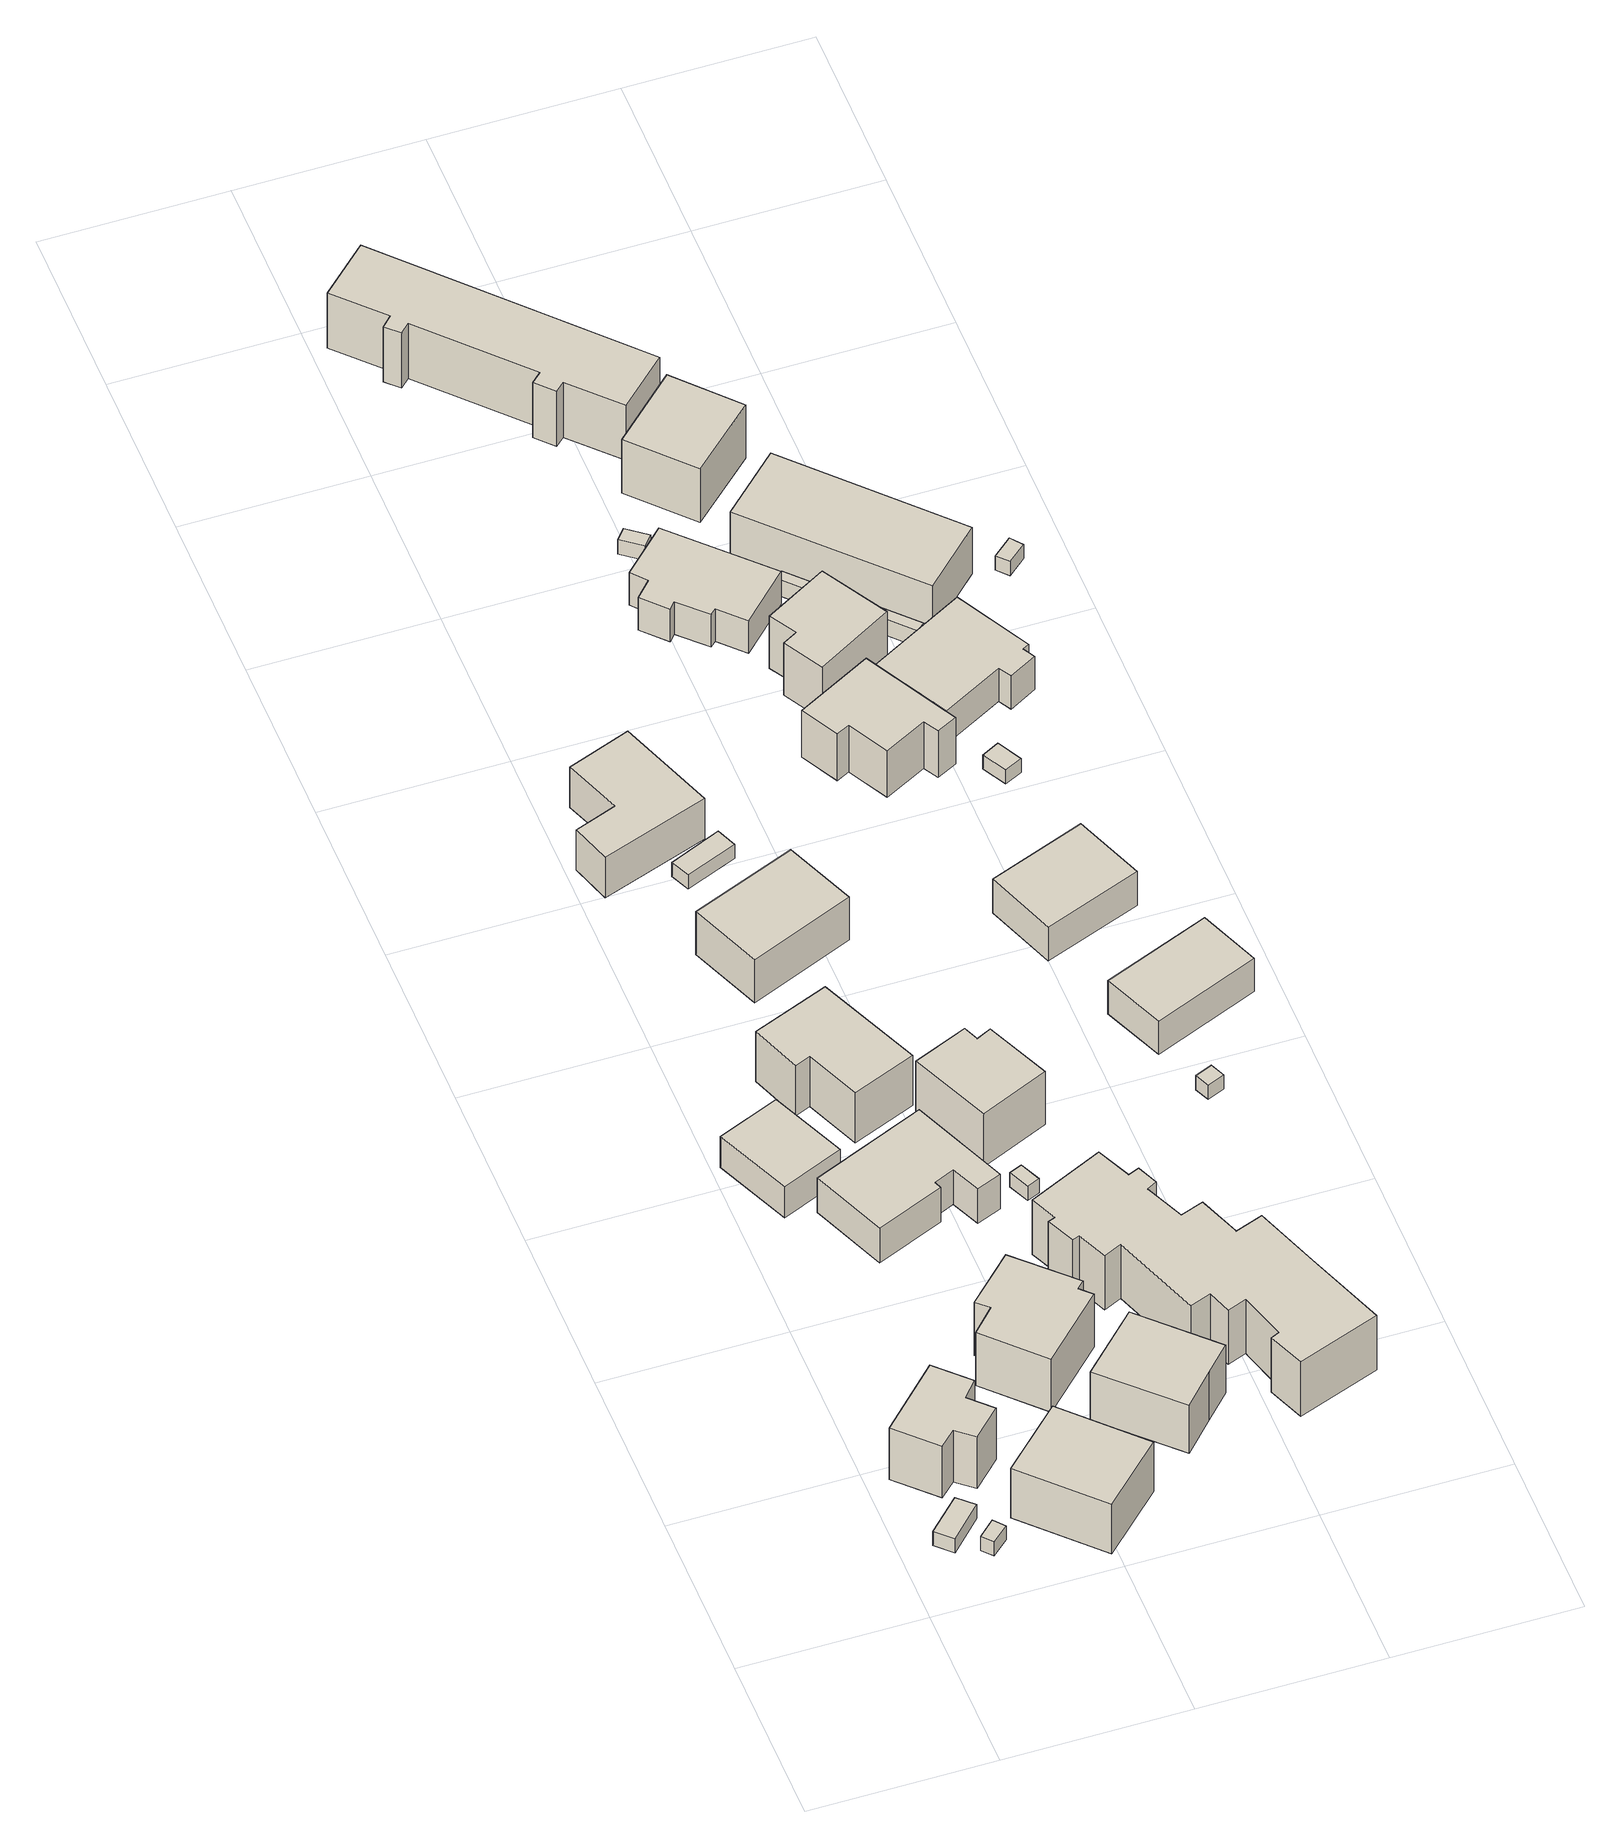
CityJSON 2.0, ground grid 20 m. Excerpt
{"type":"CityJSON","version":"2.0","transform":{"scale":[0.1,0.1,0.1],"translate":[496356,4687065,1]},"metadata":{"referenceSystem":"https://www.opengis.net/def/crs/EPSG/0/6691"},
"CityObjects":{
"building1":{"type":"Building","attributes":{"usage":"461","yearOfConstruction":"0001","measuredHeight":-9999,"storeysAboveGround":9999,"storeysBelowGround":9999,"BuildingDetailAttribute.siteArea":-9999,"BuildingDetailAttribute.totalFloorArea":-9999,"BuildingDetailAttribute.buildingFootprintArea":-9999,"BuildingDetailAttribute.buildingRoofEdgeArea":-9999,"BuildingDetailAttribute.buildingStructureOrgType":"9","BuildingDetailAttribute.fireproofStructureType":"1011","BuildingDetailAttribute.urbanPlanType":"21","BuildingDetailAttribute.areaClassificationType":"22","BuildingDetailAttribute.districtsAndZonesType":"99","BuildingDetailAttribute.landUseType":"231","BuildingDetailAttribute.buildingCoverageRate":-9999,"BuildingDetailAttribute.floorAreaRate":-9999,"BuildingDetailAttribute.specifiedBuildingCoverageRate":-9999,"BuildingDetailAttribute.specifiedFloorAreaRate":-9999,"BuildingDetailAttribute.surveyYear":2018,"TsunamiRiskAttribute.description":"1","TsunamiRiskAttribute.rank":"2","TsunamiRiskAttribute.depth":2.96,"BuildingIDAttribute.prefecture":"01","BuildingIDAttribute.city":"01205"},"geometry":[{"type":"Solid","lod":"1","boundaries":[[[[0,1,2,3]],[[2,4,5,3]],[[1,6,4,2]],[[0,7,6,1]],[[3,5,7,0]],[[4,6,7,5]]]]}]},
"building2":{"type":"Building","attributes":{"usage":"461","yearOfConstruction":"0001","measuredHeight":-9999,"storeysAboveGround":9999,"storeysBelowGround":9999,"BuildingDetailAttribute.siteArea":-9999,"BuildingDetailAttribute.totalFloorArea":-9999,"BuildingDetailAttribute.buildingFootprintArea":-9999,"BuildingDetailAttribute.buildingRoofEdgeArea":-9999,"BuildingDetailAttribute.buildingStructureOrgType":"9","BuildingDetailAttribute.fireproofStructureType":"1011","BuildingDetailAttribute.urbanPlanType":"21","BuildingDetailAttribute.areaClassificationType":"22","BuildingDetailAttribute.districtsAndZonesType":"99","BuildingDetailAttribute.landUseType":"231","BuildingDetailAttribute.buildingCoverageRate":-9999,"BuildingDetailAttribute.floorAreaRate":-9999,"BuildingDetailAttribute.specifiedBuildingCoverageRate":-9999,"BuildingDetailAttribute.specifiedFloorAreaRate":-9999,"BuildingDetailAttribute.surveyYear":2018,"TsunamiRiskAttribute.description":"1","TsunamiRiskAttribute.rank":"2","TsunamiRiskAttribute.depth":2.96,"BuildingIDAttribute.prefecture":"01","BuildingIDAttribute.city":"01205"},"geometry":[{"type":"Solid","lod":"1","boundaries":[[[[8,9,10,11]],[[10,12,13,11]],[[9,14,12,10]],[[8,15,14,9]],[[11,13,15,8]],[[12,14,15,13]]]]}]},
"building3":{"type":"Building","attributes":{"usage":"411","yearOfConstruction":1982,"measuredHeight":8,"storeysAboveGround":2,"storeysBelowGround":9999,"BuildingDetailAttribute.siteArea":244,"BuildingDetailAttribute.totalFloorArea":184,"BuildingDetailAttribute.buildingFootprintArea":109,"BuildingDetailAttribute.buildingRoofEdgeArea":61.8,"BuildingDetailAttribute.buildingStructureOrgType":"1","BuildingDetailAttribute.fireproofStructureType":"1003","BuildingDetailAttribute.urbanPlanType":"21","BuildingDetailAttribute.areaClassificationType":"22","BuildingDetailAttribute.districtsAndZonesType":"5","BuildingDetailAttribute.landUseType":"261","BuildingDetailAttribute.buildingCoverageRate":45,"BuildingDetailAttribute.floorAreaRate":75,"BuildingDetailAttribute.specifiedBuildingCoverageRate":60,"BuildingDetailAttribute.specifiedFloorAreaRate":200,"BuildingDetailAttribute.surveyYear":2018,"TsunamiRiskAttribute.description":"1","TsunamiRiskAttribute.rank":"2","TsunamiRiskAttribute.depth":2.93,"BuildingIDAttribute.prefecture":"01","BuildingIDAttribute.city":"01205"},"geometry":[{"type":"Solid","lod":"1","boundaries":[[[[16,17,18,19,20,21,22,23]],[[22,24,25,23]],[[21,26,24,22]],[[20,27,26,21]],[[19,28,27,20]],[[18,29,28,19]],[[17,30,29,18]],[[16,31,30,17]],[[23,25,31,16]],[[24,26,27,28,29,30,31,25]]]]}]},
"building4":{"type":"Building","attributes":{"usage":"411","yearOfConstruction":1982,"measuredHeight":8.3,"storeysAboveGround":2,"storeysBelowGround":9999,"BuildingDetailAttribute.siteArea":234,"BuildingDetailAttribute.totalFloorArea":164,"BuildingDetailAttribute.buildingFootprintArea":103,"BuildingDetailAttribute.buildingRoofEdgeArea":100.1,"BuildingDetailAttribute.buildingStructureOrgType":"2","BuildingDetailAttribute.fireproofStructureType":"1002","BuildingDetailAttribute.urbanPlanType":"21","BuildingDetailAttribute.areaClassificationType":"22","BuildingDetailAttribute.districtsAndZonesType":"5","BuildingDetailAttribute.landUseType":"261","BuildingDetailAttribute.buildingCoverageRate":44,"BuildingDetailAttribute.floorAreaRate":70,"BuildingDetailAttribute.specifiedBuildingCoverageRate":60,"BuildingDetailAttribute.specifiedFloorAreaRate":200,"BuildingDetailAttribute.surveyYear":2018,"TsunamiRiskAttribute.description":"1","TsunamiRiskAttribute.rank":"2","TsunamiRiskAttribute.depth":2.93,"BuildingIDAttribute.prefecture":"01","BuildingIDAttribute.city":"01205","RealEstateIDAttribute.realEstateIDOfBuilding":"4302000074128-0000","RealEstateIDAttribute.numberOfRealEstateIDOfLand":1,"RealEstateIDAttribute.realEstateIDOfLand":"4302000085569-0000","RealEstateIDAttribute.matchingScore":87},"geometry":[{"type":"Solid","lod":"1","boundaries":[[[[32,33,34,35]],[[34,36,37,35]],[[33,38,36,34]],[[32,39,38,33]],[[35,37,39,32]],[[36,38,39,37]]]]}]},
"building5":{"type":"Building","attributes":{"usage":"411","yearOfConstruction":1964,"measuredHeight":4.9,"storeysAboveGround":1,"storeysBelowGround":9999,"BuildingDetailAttribute.siteArea":165,"BuildingDetailAttribute.totalFloorArea":119,"BuildingDetailAttribute.buildingFootprintArea":119,"BuildingDetailAttribute.buildingRoofEdgeArea":66.3,"BuildingDetailAttribute.buildingStructureOrgType":"1","BuildingDetailAttribute.fireproofStructureType":"1003","BuildingDetailAttribute.urbanPlanType":"21","BuildingDetailAttribute.areaClassificationType":"22","BuildingDetailAttribute.districtsAndZonesType":"5","BuildingDetailAttribute.landUseType":"261","BuildingDetailAttribute.buildingCoverageRate":72,"BuildingDetailAttribute.floorAreaRate":72,"BuildingDetailAttribute.specifiedBuildingCoverageRate":60,"BuildingDetailAttribute.specifiedFloorAreaRate":200,"BuildingDetailAttribute.surveyYear":2018,"TsunamiRiskAttribute.description":"1","TsunamiRiskAttribute.rank":"3","TsunamiRiskAttribute.depth":3.63,"BuildingIDAttribute.prefecture":"01","BuildingIDAttribute.city":"01205","RealEstateIDAttribute.realEstateIDOfBuilding":"4302000074266-0000","RealEstateIDAttribute.numberOfRealEstateIDOfLand":1,"RealEstateIDAttribute.realEstateIDOfLand":"4302000085775-0000","RealEstateIDAttribute.matchingScore":91},"geometry":[{"type":"Solid","lod":"1","boundaries":[[[[40,41,42,43]],[[42,44,45,43]],[[41,46,44,42]],[[40,47,46,41]],[[43,45,47,40]],[[44,46,47,45]]]]}]},
"building6":{"type":"Building","attributes":{"usage":"411","yearOfConstruction":1983,"measuredHeight":8,"storeysAboveGround":2,"storeysBelowGround":9999,"BuildingDetailAttribute.siteArea":211,"BuildingDetailAttribute.totalFloorArea":128,"BuildingDetailAttribute.buildingFootprintArea":78,"BuildingDetailAttribute.buildingRoofEdgeArea":98,"BuildingDetailAttribute.buildingStructureOrgType":"1","BuildingDetailAttribute.fireproofStructureType":"1003","BuildingDetailAttribute.urbanPlanType":"21","BuildingDetailAttribute.areaClassificationType":"22","BuildingDetailAttribute.districtsAndZonesType":"5","BuildingDetailAttribute.landUseType":"261","BuildingDetailAttribute.buildingCoverageRate":37,"BuildingDetailAttribute.floorAreaRate":61,"BuildingDetailAttribute.specifiedBuildingCoverageRate":60,"BuildingDetailAttribute.specifiedFloorAreaRate":200,"BuildingDetailAttribute.surveyYear":2018,"TsunamiRiskAttribute.description":"1","TsunamiRiskAttribute.rank":"3","TsunamiRiskAttribute.depth":3.02,"BuildingIDAttribute.prefecture":"01","BuildingIDAttribute.city":"01205","RealEstateIDAttribute.realEstateIDOfBuilding":"4302000074126-0000","RealEstateIDAttribute.numberOfRealEstateIDOfLand":1,"RealEstateIDAttribute.realEstateIDOfLand":"4302000085567-0000","RealEstateIDAttribute.matchingScore":97},"geometry":[{"type":"Solid","lod":"1","boundaries":[[[[48,49,50,51,52,53,54,55]],[[54,56,57,55]],[[53,58,56,54]],[[52,59,58,53]],[[51,60,59,52]],[[50,61,60,51]],[[49,62,61,50]],[[48,63,62,49]],[[55,57,63,48]],[[56,58,59,60,61,62,63,57]]]]}]},
"building7":{"type":"Building","attributes":{"usage":"411","yearOfConstruction":2013,"measuredHeight":6.4,"storeysAboveGround":1,"storeysBelowGround":9999,"BuildingDetailAttribute.siteArea":279,"BuildingDetailAttribute.totalFloorArea":130,"BuildingDetailAttribute.buildingFootprintArea":130,"BuildingDetailAttribute.buildingRoofEdgeArea":129.4,"BuildingDetailAttribute.buildingStructureOrgType":"1","BuildingDetailAttribute.fireproofStructureType":"1003","BuildingDetailAttribute.urbanPlanType":"21","BuildingDetailAttribute.areaClassificationType":"22","BuildingDetailAttribute.districtsAndZonesType":"5","BuildingDetailAttribute.landUseType":"261","BuildingDetailAttribute.buildingCoverageRate":47,"BuildingDetailAttribute.floorAreaRate":47,"BuildingDetailAttribute.specifiedBuildingCoverageRate":60,"BuildingDetailAttribute.specifiedFloorAreaRate":200,"BuildingDetailAttribute.surveyYear":2018,"TsunamiRiskAttribute.description":"1","TsunamiRiskAttribute.rank":"3","TsunamiRiskAttribute.depth":3.55,"BuildingIDAttribute.prefecture":"01","BuildingIDAttribute.city":"01205"},"geometry":[{"type":"Solid","lod":"1","boundaries":[[[[64,65,66,67,68,69,70,71]],[[70,72,73,71]],[[69,74,72,70]],[[68,75,74,69]],[[67,76,75,68]],[[66,77,76,67]],[[65,78,77,66]],[[64,79,78,65]],[[71,73,79,64]],[[72,74,75,76,77,78,79,73]]]]}]},
"building8":{"type":"Building","attributes":{"usage":"412","yearOfConstruction":1988,"measuredHeight":8.3,"storeysAboveGround":2,"storeysBelowGround":9999,"BuildingDetailAttribute.siteArea":165,"BuildingDetailAttribute.totalFloorArea":175,"BuildingDetailAttribute.buildingFootprintArea":92,"BuildingDetailAttribute.buildingRoofEdgeArea":102.4,"BuildingDetailAttribute.buildingStructureOrgType":"1","BuildingDetailAttribute.fireproofStructureType":"1003","BuildingDetailAttribute.urbanPlanType":"21","BuildingDetailAttribute.areaClassificationType":"22","BuildingDetailAttribute.districtsAndZonesType":"5","BuildingDetailAttribute.landUseType":"261","BuildingDetailAttribute.buildingCoverageRate":56,"BuildingDetailAttribute.floorAreaRate":106,"BuildingDetailAttribute.specifiedBuildingCoverageRate":60,"BuildingDetailAttribute.specifiedFloorAreaRate":200,"BuildingDetailAttribute.surveyYear":2018,"TsunamiRiskAttribute.description":"1","TsunamiRiskAttribute.rank":"3","TsunamiRiskAttribute.depth":3.76,"BuildingIDAttribute.prefecture":"01","BuildingIDAttribute.city":"01205"},"geometry":[{"type":"Solid","lod":"1","boundaries":[[[[80,81,82,83,84,85]],[[84,86,87,85]],[[83,88,86,84]],[[82,89,88,83]],[[81,90,89,82]],[[80,91,90,81]],[[85,87,91,80]],[[86,88,89,90,91,87]]]]}]},
"building9":{"type":"Building","attributes":{"usage":"411","yearOfConstruction":1981,"measuredHeight":8.5,"storeysAboveGround":2,"storeysBelowGround":9999,"BuildingDetailAttribute.siteArea":268,"BuildingDetailAttribute.totalFloorArea":91,"BuildingDetailAttribute.buildingFootprintArea":65,"BuildingDetailAttribute.buildingRoofEdgeArea":100,"BuildingDetailAttribute.buildingStructureOrgType":"1","BuildingDetailAttribute.fireproofStructureType":"1003","BuildingDetailAttribute.urbanPlanType":"21","BuildingDetailAttribute.areaClassificationType":"22","BuildingDetailAttribute.districtsAndZonesType":"5","BuildingDetailAttribute.landUseType":"261","BuildingDetailAttribute.buildingCoverageRate":24,"BuildingDetailAttribute.floorAreaRate":34,"BuildingDetailAttribute.specifiedBuildingCoverageRate":60,"BuildingDetailAttribute.specifiedFloorAreaRate":200,"BuildingDetailAttribute.surveyYear":2018,"TsunamiRiskAttribute.description":"1","TsunamiRiskAttribute.rank":"3","TsunamiRiskAttribute.depth":3.05,"BuildingIDAttribute.prefecture":"01","BuildingIDAttribute.city":"01205","RealEstateIDAttribute.realEstateIDOfBuilding":"4302000074076-0000","RealEstateIDAttribute.numberOfRealEstateIDOfLand":1,"RealEstateIDAttribute.realEstateIDOfLand":"4302000085510-0000","RealEstateIDAttribute.matchingScore":94},"geometry":[{"type":"Solid","lod":"1","boundaries":[[[[92,93,94,95,96]],[[95,97,98,96]],[[94,99,97,95]],[[93,100,99,94]],[[92,101,100,93]],[[96,98,101,92]],[[97,99,100,101,98]]]]}]},
"building10":{"type":"Building","attributes":{"usage":"411","yearOfConstruction":1989,"measuredHeight":7.2,"storeysAboveGround":2,"storeysBelowGround":9999,"BuildingDetailAttribute.siteArea":165,"BuildingDetailAttribute.totalFloorArea":111,"BuildingDetailAttribute.buildingFootprintArea":64,"BuildingDetailAttribute.buildingRoofEdgeArea":107.4,"BuildingDetailAttribute.buildingStructureOrgType":"1","BuildingDetailAttribute.fireproofStructureType":"1003","BuildingDetailAttribute.urbanPlanType":"21","BuildingDetailAttribute.areaClassificationType":"22","BuildingDetailAttribute.districtsAndZonesType":"5","BuildingDetailAttribute.landUseType":"261","BuildingDetailAttribute.buildingCoverageRate":39,"BuildingDetailAttribute.floorAreaRate":67,"BuildingDetailAttribute.specifiedBuildingCoverageRate":60,"BuildingDetailAttribute.specifiedFloorAreaRate":200,"BuildingDetailAttribute.surveyYear":2018,"TsunamiRiskAttribute.description":"1","TsunamiRiskAttribute.rank":"3","TsunamiRiskAttribute.depth":3.79,"LandSlideRiskAttribute.description":"1","LandSlideRiskAttribute.areaType":"1","BuildingIDAttribute.prefecture":"01","BuildingIDAttribute.city":"01205"},"geometry":[{"type":"Solid","lod":"1","boundaries":[[[[102,103,104,105,106,107]],[[106,108,109,107]],[[105,110,108,106]],[[104,111,110,105]],[[103,112,111,104]],[[102,113,112,103]],[[107,109,113,102]],[[108,110,111,112,113,109]]]]}]},
"building11":{"type":"Building","attributes":{"usage":"411","yearOfConstruction":1966,"measuredHeight":7.5,"storeysAboveGround":2,"storeysBelowGround":9999,"BuildingDetailAttribute.siteArea":122,"BuildingDetailAttribute.totalFloorArea":99,"BuildingDetailAttribute.buildingFootprintArea":57,"BuildingDetailAttribute.buildingRoofEdgeArea":104.9,"BuildingDetailAttribute.buildingStructureOrgType":"1","BuildingDetailAttribute.fireproofStructureType":"1003","BuildingDetailAttribute.urbanPlanType":"21","BuildingDetailAttribute.areaClassificationType":"22","BuildingDetailAttribute.districtsAndZonesType":"5","BuildingDetailAttribute.landUseType":"261","BuildingDetailAttribute.buildingCoverageRate":47,"BuildingDetailAttribute.floorAreaRate":81,"BuildingDetailAttribute.specifiedBuildingCoverageRate":60,"BuildingDetailAttribute.specifiedFloorAreaRate":200,"BuildingDetailAttribute.surveyYear":2018,"TsunamiRiskAttribute.description":"1","TsunamiRiskAttribute.rank":"3","TsunamiRiskAttribute.depth":3.73,"LandSlideRiskAttribute.description":"1","LandSlideRiskAttribute.areaType":"1","BuildingIDAttribute.prefecture":"01","BuildingIDAttribute.city":"01205"},"geometry":[{"type":"Solid","lod":"1","boundaries":[[[[114,115,116,117]],[[116,118,119,117]],[[115,120,118,116]],[[114,121,120,115]],[[117,119,121,114]],[[118,120,121,119]]]]}]},
"building12":{"type":"Building","attributes":{"usage":"461","yearOfConstruction":"0001","measuredHeight":-9999,"storeysAboveGround":9999,"storeysBelowGround":9999,"BuildingDetailAttribute.siteArea":-9999,"BuildingDetailAttribute.totalFloorArea":-9999,"BuildingDetailAttribute.buildingFootprintArea":-9999,"BuildingDetailAttribute.buildingRoofEdgeArea":-9999,"BuildingDetailAttribute.buildingStructureOrgType":"9","BuildingDetailAttribute.fireproofStructureType":"1011","BuildingDetailAttribute.urbanPlanType":"21","BuildingDetailAttribute.areaClassificationType":"22","BuildingDetailAttribute.districtsAndZonesType":"99","BuildingDetailAttribute.landUseType":"231","BuildingDetailAttribute.buildingCoverageRate":-9999,"BuildingDetailAttribute.floorAreaRate":-9999,"BuildingDetailAttribute.specifiedBuildingCoverageRate":-9999,"BuildingDetailAttribute.specifiedFloorAreaRate":-9999,"BuildingDetailAttribute.surveyYear":2018,"TsunamiRiskAttribute.description":"1","TsunamiRiskAttribute.rank":"3","TsunamiRiskAttribute.depth":4.01,"BuildingIDAttribute.prefecture":"01","BuildingIDAttribute.city":"01205"},"geometry":[{"type":"Solid","lod":"1","boundaries":[[[[122,123,124,125]],[[124,126,127,125]],[[123,128,126,124]],[[122,129,128,123]],[[125,127,129,122]],[[126,128,129,127]]]]}]},
"building13":{"type":"Building","attributes":{"usage":"461","yearOfConstruction":"0001","measuredHeight":-9999,"storeysAboveGround":9999,"storeysBelowGround":9999,"BuildingDetailAttribute.siteArea":-9999,"BuildingDetailAttribute.totalFloorArea":-9999,"BuildingDetailAttribute.buildingFootprintArea":-9999,"BuildingDetailAttribute.buildingRoofEdgeArea":-9999,"BuildingDetailAttribute.buildingStructureOrgType":"9","BuildingDetailAttribute.fireproofStructureType":"1011","BuildingDetailAttribute.urbanPlanType":"21","BuildingDetailAttribute.areaClassificationType":"22","BuildingDetailAttribute.districtsAndZonesType":"99","BuildingDetailAttribute.landUseType":"231","BuildingDetailAttribute.buildingCoverageRate":-9999,"BuildingDetailAttribute.floorAreaRate":-9999,"BuildingDetailAttribute.specifiedBuildingCoverageRate":-9999,"BuildingDetailAttribute.specifiedFloorAreaRate":-9999,"BuildingDetailAttribute.surveyYear":2018,"TsunamiRiskAttribute.description":"1","TsunamiRiskAttribute.rank":"3","TsunamiRiskAttribute.depth":3.87,"LandSlideRiskAttribute.description":"1","LandSlideRiskAttribute.areaType":"1","BuildingIDAttribute.prefecture":"01","BuildingIDAttribute.city":"01205"},"geometry":[{"type":"Solid","lod":"1","boundaries":[[[[130,131,132,133]],[[132,134,135,133]],[[131,136,134,132]],[[130,137,136,131]],[[133,135,137,130]],[[134,136,137,135]]]]}]},
"building14":{"type":"Building","attributes":{"usage":"461","yearOfConstruction":"0001","measuredHeight":8.2,"storeysAboveGround":9999,"storeysBelowGround":9999,"BuildingDetailAttribute.siteArea":-9999,"BuildingDetailAttribute.totalFloorArea":-9999,"BuildingDetailAttribute.buildingFootprintArea":-9999,"BuildingDetailAttribute.buildingRoofEdgeArea":-9999,"BuildingDetailAttribute.buildingStructureOrgType":"9","BuildingDetailAttribute.fireproofStructureType":"1011","BuildingDetailAttribute.urbanPlanType":"21","BuildingDetailAttribute.areaClassificationType":"22","BuildingDetailAttribute.districtsAndZonesType":"99","BuildingDetailAttribute.landUseType":"231","BuildingDetailAttribute.buildingCoverageRate":-9999,"BuildingDetailAttribute.floorAreaRate":-9999,"BuildingDetailAttribute.specifiedBuildingCoverageRate":-9999,"BuildingDetailAttribute.specifiedFloorAreaRate":-9999,"BuildingDetailAttribute.surveyYear":2018,"TsunamiRiskAttribute.description":"1","TsunamiRiskAttribute.rank":"3","TsunamiRiskAttribute.depth":4.21,"BuildingIDAttribute.prefecture":"01","BuildingIDAttribute.city":"01205"},"geometry":[{"type":"Solid","lod":"1","boundaries":[[[[138,139,140,141,142,143]],[[142,144,145,143]],[[141,146,144,142]],[[140,147,146,141]],[[139,148,147,140]],[[138,149,148,139]],[[143,145,149,138]],[[144,146,147,148,149,145]]]]}]},
"building15":{"type":"Building","attributes":{"usage":"412","yearOfConstruction":2005,"measuredHeight":10.1,"storeysAboveGround":2,"storeysBelowGround":9999,"BuildingDetailAttribute.siteArea":706,"BuildingDetailAttribute.totalFloorArea":609,"BuildingDetailAttribute.buildingFootprintArea":304,"BuildingDetailAttribute.buildingRoofEdgeArea":316.2,"BuildingDetailAttribute.buildingStructureOrgType":"1","BuildingDetailAttribute.fireproofStructureType":"1003","BuildingDetailAttribute.urbanPlanType":"21","BuildingDetailAttribute.areaClassificationType":"22","BuildingDetailAttribute.districtsAndZonesType":"5","BuildingDetailAttribute.landUseType":"261","BuildingDetailAttribute.buildingCoverageRate":43,"BuildingDetailAttribute.floorAreaRate":86,"BuildingDetailAttribute.specifiedBuildingCoverageRate":60,"BuildingDetailAttribute.specifiedFloorAreaRate":200,"BuildingDetailAttribute.surveyYear":2018,"TsunamiRiskAttribute.description":"1","TsunamiRiskAttribute.rank":"3","TsunamiRiskAttribute.depth":3.97,"BuildingIDAttribute.prefecture":"01","BuildingIDAttribute.city":"01205","RealEstateIDAttribute.realEstateIDOfBuilding":"4302001138695-0000","RealEstateIDAttribute.numberOfRealEstateIDOfLand":2,"RealEstateIDAttribute.realEstateIDOfLand":"4302000085843-0000","RealEstateIDAttribute.matchingScore":93},"geometry":[{"type":"Solid","lod":"1","boundaries":[[[[150,151,152,153,154,155,156,157,158,159,160,161,162,163,164,165,166,167,168,169,170,171,172,173,174]],[[173,175,176,174]],[[172,177,175,173]],[[171,178,177,172]],[[170,179,178,171]],[[169,180,179,170]],[[168,181,180,169]],[[167,182,181,168]],[[166,183,182,167]],[[165,184,183,166]],[[164,185,184,165]],[[163,186,185,164]],[[162,187,186,163]],[[161,188,187,162]],[[160,189,188,161]],[[159,190,189,160]],[[158,191,190,159]],[[157,192,191,158]],[[156,193,192,157]],[[155,194,193,156]],[[154,195,194,155]],[[153,196,195,154]],[[152,197,196,153]],[[151,198,197,152]],[[150,199,198,151]],[[174,176,199,150]],[[175,177,178,179,180,181,182,183,184,185,186,187,188,189,190,191,192,193,194,195,196,197,198,199,176]]]]}]},
"building16":{"type":"Building","attributes":{"usage":"461","yearOfConstruction":"0001","measuredHeight":2.4,"storeysAboveGround":9999,"storeysBelowGround":9999,"BuildingDetailAttribute.siteArea":-9999,"BuildingDetailAttribute.totalFloorArea":-9999,"BuildingDetailAttribute.buildingFootprintArea":-9999,"BuildingDetailAttribute.buildingRoofEdgeArea":-9999,"BuildingDetailAttribute.buildingStructureOrgType":"9","BuildingDetailAttribute.fireproofStructureType":"1011","BuildingDetailAttribute.urbanPlanType":"21","BuildingDetailAttribute.areaClassificationType":"22","BuildingDetailAttribute.districtsAndZonesType":"99","BuildingDetailAttribute.landUseType":"231","BuildingDetailAttribute.buildingCoverageRate":-9999,"BuildingDetailAttribute.floorAreaRate":-9999,"BuildingDetailAttribute.specifiedBuildingCoverageRate":-9999,"BuildingDetailAttribute.specifiedFloorAreaRate":-9999,"BuildingDetailAttribute.surveyYear":2018,"TsunamiRiskAttribute.description":"1","TsunamiRiskAttribute.rank":"3","TsunamiRiskAttribute.depth":3.85,"LandSlideRiskAttribute.description":"1","LandSlideRiskAttribute.areaType":"1","BuildingIDAttribute.prefecture":"01","BuildingIDAttribute.city":"01205"},"geometry":[{"type":"Solid","lod":"1","boundaries":[[[[200,201,202,203]],[[202,204,205,203]],[[201,206,204,202]],[[200,207,206,201]],[[203,205,207,200]],[[204,206,207,205]]]]}]},
"building17":{"type":"Building","attributes":{"usage":"411","yearOfConstruction":2004,"measuredHeight":5.5,"storeysAboveGround":1,"storeysBelowGround":9999,"BuildingDetailAttribute.siteArea":220,"BuildingDetailAttribute.totalFloorArea":94,"BuildingDetailAttribute.buildingFootprintArea":99,"BuildingDetailAttribute.buildingRoofEdgeArea":104.9,"BuildingDetailAttribute.buildingStructureOrgType":"1","BuildingDetailAttribute.fireproofStructureType":"1003","BuildingDetailAttribute.urbanPlanType":"21","BuildingDetailAttribute.areaClassificationType":"22","BuildingDetailAttribute.districtsAndZonesType":"5","BuildingDetailAttribute.landUseType":"261","BuildingDetailAttribute.buildingCoverageRate":45,"BuildingDetailAttribute.floorAreaRate":43,"BuildingDetailAttribute.specifiedBuildingCoverageRate":60,"BuildingDetailAttribute.specifiedFloorAreaRate":200,"BuildingDetailAttribute.surveyYear":2018,"TsunamiRiskAttribute.description":"1","TsunamiRiskAttribute.rank":"3","TsunamiRiskAttribute.depth":3.72,"LandSlideRiskAttribute.description":"1","LandSlideRiskAttribute.areaType":"1","BuildingIDAttribute.prefecture":"01","BuildingIDAttribute.city":"01205"},"geometry":[{"type":"Solid","lod":"1","boundaries":[[[[208,209,210,211,212,213,214,215,216,217]],[[216,218,219,217]],[[215,220,218,216]],[[214,221,220,215]],[[213,222,221,214]],[[212,223,222,213]],[[211,224,223,212]],[[210,225,224,211]],[[209,226,225,210]],[[208,227,226,209]],[[217,219,227,208]],[[218,220,221,222,223,224,225,226,227,219]]]]}]},
"building18":{"type":"Building","attributes":{"usage":"412","yearOfConstruction":2005,"measuredHeight":8.2,"storeysAboveGround":2,"storeysBelowGround":9999,"BuildingDetailAttribute.siteArea":540,"BuildingDetailAttribute.totalFloorArea":499,"BuildingDetailAttribute.buildingFootprintArea":250,"BuildingDetailAttribute.buildingRoofEdgeArea":238.7,"BuildingDetailAttribute.buildingStructureOrgType":"1","BuildingDetailAttribute.fireproofStructureType":"1003","BuildingDetailAttribute.urbanPlanType":"21","BuildingDetailAttribute.areaClassificationType":"22","BuildingDetailAttribute.districtsAndZonesType":"5","BuildingDetailAttribute.landUseType":"261","BuildingDetailAttribute.buildingCoverageRate":46,"BuildingDetailAttribute.floorAreaRate":92,"BuildingDetailAttribute.specifiedBuildingCoverageRate":60,"BuildingDetailAttribute.specifiedFloorAreaRate":200,"BuildingDetailAttribute.surveyYear":2018,"TsunamiRiskAttribute.description":"1","TsunamiRiskAttribute.rank":"3","TsunamiRiskAttribute.depth":3.75,"LandSlideRiskAttribute.description":"1","LandSlideRiskAttribute.areaType":"2","BuildingIDAttribute.prefecture":"01","BuildingIDAttribute.city":"01205","RealEstateIDAttribute.realEstateIDOfBuilding":"4302001135807-0000","RealEstateIDAttribute.numberOfRealEstateIDOfLand":3,"RealEstateIDAttribute.realEstateIDOfLand":"4302001133250-0000","RealEstateIDAttribute.matchingScore":90},"geometry":[{"type":"Solid","lod":"1","boundaries":[[[[228,229,230,231,232,233,234,235,236,237,238,239]],[[238,240,241,239]],[[237,242,240,238]],[[236,243,242,237]],[[235,244,243,236]],[[234,245,244,235]],[[233,246,245,234]],[[232,247,246,233]],[[231,248,247,232]],[[230,249,248,231]],[[229,250,249,230]],[[228,251,250,229]],[[239,241,251,228]],[[240,242,243,244,245,246,247,248,249,250,251,241]]]]}]},
"building19":{"type":"Building","attributes":{"usage":"461","yearOfConstruction":"0001","measuredHeight":-9999,"storeysAboveGround":9999,"storeysBelowGround":9999,"BuildingDetailAttribute.siteArea":-9999,"BuildingDetailAttribute.totalFloorArea":-9999,"BuildingDetailAttribute.buildingFootprintArea":-9999,"BuildingDetailAttribute.buildingRoofEdgeArea":-9999,"BuildingDetailAttribute.buildingStructureOrgType":"9","BuildingDetailAttribute.fireproofStructureType":"1011","BuildingDetailAttribute.urbanPlanType":"21","BuildingDetailAttribute.areaClassificationType":"22","BuildingDetailAttribute.districtsAndZonesType":"99","BuildingDetailAttribute.landUseType":"231","BuildingDetailAttribute.buildingCoverageRate":-9999,"BuildingDetailAttribute.floorAreaRate":-9999,"BuildingDetailAttribute.specifiedBuildingCoverageRate":-9999,"BuildingDetailAttribute.specifiedFloorAreaRate":-9999,"BuildingDetailAttribute.surveyYear":2018,"TsunamiRiskAttribute.description":"1","TsunamiRiskAttribute.rank":"3","TsunamiRiskAttribute.depth":4.02,"BuildingIDAttribute.prefecture":"01","BuildingIDAttribute.city":"01205"},"geometry":[{"type":"Solid","lod":"1","boundaries":[[[[252,253,254,255]],[[254,256,257,255]],[[253,258,256,254]],[[252,259,258,253]],[[255,257,259,252]],[[256,258,259,257]]]]}]},
"building20":{"type":"Building","attributes":{"usage":"411","yearOfConstruction":2004,"measuredHeight":7.5,"storeysAboveGround":2,"storeysBelowGround":9999,"BuildingDetailAttribute.siteArea":248,"BuildingDetailAttribute.totalFloorArea":113,"BuildingDetailAttribute.buildingFootprintArea":77,"BuildingDetailAttribute.buildingRoofEdgeArea":86.8,"BuildingDetailAttribute.buildingStructureOrgType":"1","BuildingDetailAttribute.fireproofStructureType":"1003","BuildingDetailAttribute.urbanPlanType":"21","BuildingDetailAttribute.areaClassificationType":"22","BuildingDetailAttribute.districtsAndZonesType":"5","BuildingDetailAttribute.landUseType":"261","BuildingDetailAttribute.buildingCoverageRate":31,"BuildingDetailAttribute.floorAreaRate":46,"BuildingDetailAttribute.specifiedBuildingCoverageRate":60,"BuildingDetailAttribute.specifiedFloorAreaRate":200,"BuildingDetailAttribute.surveyYear":2018,"TsunamiRiskAttribute.description":"1","TsunamiRiskAttribute.rank":"3","TsunamiRiskAttribute.depth":3.72,"LandSlideRiskAttribute.description":"1","LandSlideRiskAttribute.areaType":"1","BuildingIDAttribute.prefecture":"01","BuildingIDAttribute.city":"01205","RealEstateIDAttribute.realEstateIDOfBuilding":"4302001134360-0000","RealEstateIDAttribute.numberOfRealEstateIDOfLand":1,"RealEstateIDAttribute.realEstateIDOfLand":"4302001133244-0000","RealEstateIDAttribute.matchingScore":95},"geometry":[{"type":"Solid","lod":"1","boundaries":[[[[260,261,262,263,264,265,266,267]],[[266,268,269,267]],[[265,270,268,266]],[[264,271,270,265]],[[263,272,271,264]],[[262,273,272,263]],[[261,274,273,262]],[[260,275,274,261]],[[267,269,275,260]],[[268,270,271,272,273,274,275,269]]]]}]},
"building21":{"type":"Building","attributes":{"usage":"411","yearOfConstruction":1966,"measuredHeight":7.7,"storeysAboveGround":1,"storeysBelowGround":9999,"BuildingDetailAttribute.siteArea":4623,"BuildingDetailAttribute.totalFloorArea":63,"BuildingDetailAttribute.buildingFootprintArea":63,"BuildingDetailAttribute.buildingRoofEdgeArea":93.8,"BuildingDetailAttribute.buildingStructureOrgType":"1","BuildingDetailAttribute.fireproofStructureType":"1003","BuildingDetailAttribute.urbanPlanType":"21","BuildingDetailAttribute.areaClassificationType":"22","BuildingDetailAttribute.districtsAndZonesType":"5","BuildingDetailAttribute.landUseType":"261","BuildingDetailAttribute.buildingCoverageRate":1,"BuildingDetailAttribute.floorAreaRate":1,"BuildingDetailAttribute.specifiedBuildingCoverageRate":60,"BuildingDetailAttribute.specifiedFloorAreaRate":200,"BuildingDetailAttribute.surveyYear":2018,"TsunamiRiskAttribute.description":"1","TsunamiRiskAttribute.rank":"3","TsunamiRiskAttribute.depth":4.07,"BuildingIDAttribute.prefecture":"01","BuildingIDAttribute.city":"01205"},"geometry":[{"type":"Solid","lod":"1","boundaries":[[[[276,277,278,279]],[[278,280,281,279]],[[277,282,280,278]],[[276,283,282,277]],[[279,281,283,276]],[[280,282,283,281]]]]}]},
"building22":{"type":"Building","attributes":{"usage":"411","yearOfConstruction":2005,"measuredHeight":8.1,"storeysAboveGround":2,"storeysBelowGround":9999,"BuildingDetailAttribute.siteArea":217,"BuildingDetailAttribute.totalFloorArea":110,"BuildingDetailAttribute.buildingFootprintArea":68,"BuildingDetailAttribute.buildingRoofEdgeArea":74.5,"BuildingDetailAttribute.buildingStructureOrgType":"1","BuildingDetailAttribute.fireproofStructureType":"1003","BuildingDetailAttribute.urbanPlanType":"21","BuildingDetailAttribute.areaClassificationType":"22","BuildingDetailAttribute.districtsAndZonesType":"5","BuildingDetailAttribute.landUseType":"261","BuildingDetailAttribute.buildingCoverageRate":31,"BuildingDetailAttribute.floorAreaRate":51,"BuildingDetailAttribute.specifiedBuildingCoverageRate":60,"BuildingDetailAttribute.specifiedFloorAreaRate":200,"BuildingDetailAttribute.surveyYear":2018,"TsunamiRiskAttribute.description":"1","TsunamiRiskAttribute.rank":"3","TsunamiRiskAttribute.depth":3.66,"LandSlideRiskAttribute.description":"1","LandSlideRiskAttribute.areaType":"1","BuildingIDAttribute.prefecture":"01","BuildingIDAttribute.city":"01205","RealEstateIDAttribute.realEstateIDOfBuilding":"4302001138329-0000","RealEstateIDAttribute.numberOfRealEstateIDOfLand":1,"RealEstateIDAttribute.realEstateIDOfLand":"4302001133246-0000","RealEstateIDAttribute.matchingScore":96},"geometry":[{"type":"Solid","lod":"1","boundaries":[[[[284,285,286,287,288,289]],[[288,290,291,289]],[[287,292,290,288]],[[286,293,292,287]],[[285,294,293,286]],[[284,295,294,285]],[[289,291,295,284]],[[290,292,293,294,295,291]]]]}]},
"building23":{"type":"Building","attributes":{"usage":"411","yearOfConstruction":1966,"measuredHeight":5.8,"storeysAboveGround":1,"storeysBelowGround":9999,"BuildingDetailAttribute.siteArea":-9999,"BuildingDetailAttribute.totalFloorArea":63,"BuildingDetailAttribute.buildingFootprintArea":63,"BuildingDetailAttribute.buildingRoofEdgeArea":90,"BuildingDetailAttribute.buildingStructureOrgType":"1","BuildingDetailAttribute.fireproofStructureType":"1003","BuildingDetailAttribute.urbanPlanType":"21","BuildingDetailAttribute.areaClassificationType":"22","BuildingDetailAttribute.districtsAndZonesType":"5","BuildingDetailAttribute.landUseType":"261","BuildingDetailAttribute.buildingCoverageRate":-9999,"BuildingDetailAttribute.floorAreaRate":-9999,"BuildingDetailAttribute.specifiedBuildingCoverageRate":60,"BuildingDetailAttribute.specifiedFloorAreaRate":200,"BuildingDetailAttribute.surveyYear":2018,"TsunamiRiskAttribute.description":"1","TsunamiRiskAttribute.rank":"3","TsunamiRiskAttribute.depth":4.11,"BuildingIDAttribute.prefecture":"01","BuildingIDAttribute.city":"01205"},"geometry":[{"type":"Solid","lod":"1","boundaries":[[[[296,297,298,299]],[[298,300,301,299]],[[297,302,300,298]],[[296,303,302,297]],[[299,301,303,296]],[[300,302,303,301]]]]}]},
"building24":{"type":"Building","attributes":{"usage":"411","yearOfConstruction":2004,"measuredHeight":8.7,"storeysAboveGround":2,"storeysBelowGround":9999,"BuildingDetailAttribute.siteArea":225,"BuildingDetailAttribute.totalFloorArea":116,"BuildingDetailAttribute.buildingFootprintArea":70,"BuildingDetailAttribute.buildingRoofEdgeArea":81.4,"BuildingDetailAttribute.buildingStructureOrgType":"1","BuildingDetailAttribute.fireproofStructureType":"1003","BuildingDetailAttribute.urbanPlanType":"21","BuildingDetailAttribute.areaClassificationType":"22","BuildingDetailAttribute.districtsAndZonesType":"5","BuildingDetailAttribute.landUseType":"261","BuildingDetailAttribute.buildingCoverageRate":31,"BuildingDetailAttribute.floorAreaRate":52,"BuildingDetailAttribute.specifiedBuildingCoverageRate":60,"BuildingDetailAttribute.specifiedFloorAreaRate":200,"BuildingDetailAttribute.surveyYear":2018,"TsunamiRiskAttribute.description":"1","TsunamiRiskAttribute.rank":"3","TsunamiRiskAttribute.depth":3.79,"LandSlideRiskAttribute.description":"1","LandSlideRiskAttribute.areaType":"1","BuildingIDAttribute.prefecture":"01","BuildingIDAttribute.city":"01205","RealEstateIDAttribute.realEstateIDOfBuilding":"4302001134333-0000","RealEstateIDAttribute.numberOfRealEstateIDOfLand":1,"RealEstateIDAttribute.realEstateIDOfLand":"4302001133249-0000","RealEstateIDAttribute.matchingScore":97},"geometry":[{"type":"Solid","lod":"1","boundaries":[[[[304,305,306,307]],[[306,308,309,307]],[[305,310,308,306]],[[304,311,310,305]],[[307,309,311,304]],[[308,310,311,309]]]]}]},
"building25":{"type":"Building","attributes":{"usage":"461","yearOfConstruction":"0001","measuredHeight":-9999,"storeysAboveGround":9999,"storeysBelowGround":9999,"BuildingDetailAttribute.siteArea":-9999,"BuildingDetailAttribute.totalFloorArea":-9999,"BuildingDetailAttribute.buildingFootprintArea":-9999,"BuildingDetailAttribute.buildingRoofEdgeArea":-9999,"BuildingDetailAttribute.buildingStructureOrgType":"9","BuildingDetailAttribute.fireproofStructureType":"1011","BuildingDetailAttribute.urbanPlanType":"21","BuildingDetailAttribute.areaClassificationType":"22","BuildingDetailAttribute.districtsAndZonesType":"99","BuildingDetailAttribute.landUseType":"231","BuildingDetailAttribute.buildingCoverageRate":-9999,"BuildingDetailAttribute.floorAreaRate":-9999,"BuildingDetailAttribute.specifiedBuildingCoverageRate":-9999,"BuildingDetailAttribute.specifiedFloorAreaRate":-9999,"BuildingDetailAttribute.surveyYear":2018,"TsunamiRiskAttribute.description":"1","TsunamiRiskAttribute.rank":"3","TsunamiRiskAttribute.depth":3.95,"BuildingIDAttribute.prefecture":"01","BuildingIDAttribute.city":"01205"},"geometry":[{"type":"Solid","lod":"1","boundaries":[[[[312,313,314,315]],[[314,316,317,315]],[[313,318,316,314]],[[312,319,318,313]],[[315,317,319,312]],[[316,318,319,317]]]]}]},
"building26":{"type":"Building","attributes":{"usage":"461","yearOfConstruction":"0001","measuredHeight":2.4,"storeysAboveGround":9999,"storeysBelowGround":9999,"BuildingDetailAttribute.siteArea":-9999,"BuildingDetailAttribute.totalFloorArea":-9999,"BuildingDetailAttribute.buildingFootprintArea":-9999,"BuildingDetailAttribute.buildingRoofEdgeArea":-9999,"BuildingDetailAttribute.buildingStructureOrgType":"9","BuildingDetailAttribute.fireproofStructureType":"1011","BuildingDetailAttribute.urbanPlanType":"21","BuildingDetailAttribute.areaClassificationType":"22","BuildingDetailAttribute.districtsAndZonesType":"99","BuildingDetailAttribute.landUseType":"231","BuildingDetailAttribute.buildingCoverageRate":-9999,"BuildingDetailAttribute.floorAreaRate":-9999,"BuildingDetailAttribute.specifiedBuildingCoverageRate":-9999,"BuildingDetailAttribute.specifiedFloorAreaRate":-9999,"BuildingDetailAttribute.surveyYear":2018,"TsunamiRiskAttribute.description":"1","TsunamiRiskAttribute.rank":"3","TsunamiRiskAttribute.depth":3.65,"LandSlideRiskAttribute.description":"1","LandSlideRiskAttribute.areaType":"1","BuildingIDAttribute.prefecture":"01","BuildingIDAttribute.city":"01205","RealEstateIDAttribute.realEstateIDOfBuilding":"4302000074208-0000","RealEstateIDAttribute.numberOfRealEstateIDOfLand":28,"RealEstateIDAttribute.realEstateIDOfLand":"4302000085679-0000","RealEstateIDAttribute.matchingScore":84},"geometry":[{"type":"Solid","lod":"1","boundaries":[[[[320,321,322,323]],[[322,324,325,323]],[[321,326,324,322]],[[320,327,326,321]],[[323,325,327,320]],[[324,326,327,325]]]]}]},
"building27":{"type":"Building","attributes":{"usage":"461","yearOfConstruction":"0001","measuredHeight":-9999,"storeysAboveGround":9999,"storeysBelowGround":9999,"BuildingDetailAttribute.siteArea":-9999,"BuildingDetailAttribute.totalFloorArea":-9999,"BuildingDetailAttribute.buildingFootprintArea":-9999,"BuildingDetailAttribute.buildingRoofEdgeArea":-9999,"BuildingDetailAttribute.buildingStructureOrgType":"9","BuildingDetailAttribute.fireproofStructureType":"1011","BuildingDetailAttribute.urbanPlanType":"21","BuildingDetailAttribute.areaClassificationType":"22","BuildingDetailAttribute.districtsAndZonesType":"99","BuildingDetailAttribute.landUseType":"231","BuildingDetailAttribute.buildingCoverageRate":-9999,"BuildingDetailAttribute.floorAreaRate":-9999,"BuildingDetailAttribute.specifiedBuildingCoverageRate":-9999,"BuildingDetailAttribute.specifiedFloorAreaRate":-9999,"BuildingDetailAttribute.surveyYear":2018,"TsunamiRiskAttribute.description":"1","TsunamiRiskAttribute.rank":"3","TsunamiRiskAttribute.depth":3.83,"LandSlideRiskAttribute.description":"1","LandSlideRiskAttribute.areaType":"1","BuildingIDAttribute.prefecture":"01","BuildingIDAttribute.city":"01205"},"geometry":[{"type":"Solid","lod":"1","boundaries":[[[[328,329,330,331]],[[330,332,333,331]],[[329,334,332,330]],[[328,335,334,329]],[[331,333,335,328]],[[332,334,335,333]]]]}]},
"building28":{"type":"Building","attributes":{"usage":"411","yearOfConstruction":2004,"measuredHeight":6,"storeysAboveGround":1,"storeysBelowGround":9999,"BuildingDetailAttribute.siteArea":239,"BuildingDetailAttribute.totalFloorArea":90,"BuildingDetailAttribute.buildingFootprintArea":95,"BuildingDetailAttribute.buildingRoofEdgeArea":114.7,"BuildingDetailAttribute.buildingStructureOrgType":"1","BuildingDetailAttribute.fireproofStructureType":"1003","BuildingDetailAttribute.urbanPlanType":"21","BuildingDetailAttribute.areaClassificationType":"22","BuildingDetailAttribute.districtsAndZonesType":"5","BuildingDetailAttribute.landUseType":"261","BuildingDetailAttribute.buildingCoverageRate":40,"BuildingDetailAttribute.floorAreaRate":38,"BuildingDetailAttribute.specifiedBuildingCoverageRate":60,"BuildingDetailAttribute.specifiedFloorAreaRate":200,"BuildingDetailAttribute.surveyYear":2018,"TsunamiRiskAttribute.description":"1","TsunamiRiskAttribute.rank":"3","TsunamiRiskAttribute.depth":3.67,"BuildingIDAttribute.prefecture":"01","BuildingIDAttribute.city":"01205","RealEstateIDAttribute.realEstateIDOfBuilding":"4302001134932-0000","RealEstateIDAttribute.numberOfRealEstateIDOfLand":1,"RealEstateIDAttribute.realEstateIDOfLand":"4302001133243-0000","RealEstateIDAttribute.matchingScore":97},"geometry":[{"type":"Solid","lod":"1","boundaries":[[[[336,337,338,339,340,341,342,343]],[[342,344,345,343]],[[341,346,344,342]],[[340,347,346,341]],[[339,348,347,340]],[[338,349,348,339]],[[337,350,349,338]],[[336,351,350,337]],[[343,345,351,336]],[[344,346,347,348,349,350,351,345]]]]}]},
"building29":{"type":"Building","attributes":{"usage":"412","yearOfConstruction":2004,"measuredHeight":8.4,"storeysAboveGround":2,"storeysBelowGround":9999,"BuildingDetailAttribute.siteArea":427,"BuildingDetailAttribute.totalFloorArea":363,"BuildingDetailAttribute.buildingFootprintArea":185,"BuildingDetailAttribute.buildingRoofEdgeArea":187.8,"BuildingDetailAttribute.buildingStructureOrgType":"1","BuildingDetailAttribute.fireproofStructureType":"1003","BuildingDetailAttribute.urbanPlanType":"21","BuildingDetailAttribute.areaClassificationType":"22","BuildingDetailAttribute.districtsAndZonesType":"5","BuildingDetailAttribute.landUseType":"261","BuildingDetailAttribute.buildingCoverageRate":43,"BuildingDetailAttribute.floorAreaRate":85,"BuildingDetailAttribute.specifiedBuildingCoverageRate":60,"BuildingDetailAttribute.specifiedFloorAreaRate":200,"BuildingDetailAttribute.surveyYear":2018,"TsunamiRiskAttribute.description":"1","TsunamiRiskAttribute.rank":"3","TsunamiRiskAttribute.depth":3.65,"LandSlideRiskAttribute.description":"1","LandSlideRiskAttribute.areaType":"1","BuildingIDAttribute.prefecture":"01","BuildingIDAttribute.city":"01205","RealEstateIDAttribute.realEstateIDOfBuilding":"4302000074211-0000","RealEstateIDAttribute.numberOfRealEstateIDOfLand":28,"RealEstateIDAttribute.realEstateIDOfLand":"4302000085679-0000","RealEstateIDAttribute.matchingScore":96},"geometry":[{"type":"Solid","lod":"1","boundaries":[[[[352,353,354,355]],[[354,356,357,355]],[[353,358,356,354]],[[352,359,358,353]],[[355,357,359,352]],[[356,358,359,357]]]]}]},
"building30":{"type":"Building","attributes":{"usage":"461","yearOfConstruction":"0001","measuredHeight":-9999,"storeysAboveGround":9999,"storeysBelowGround":9999,"BuildingDetailAttribute.siteArea":-9999,"BuildingDetailAttribute.totalFloorArea":-9999,"BuildingDetailAttribute.buildingFootprintArea":-9999,"BuildingDetailAttribute.buildingRoofEdgeArea":-9999,"BuildingDetailAttribute.buildingStructureOrgType":"9","BuildingDetailAttribute.fireproofStructureType":"1011","BuildingDetailAttribute.urbanPlanType":"21","BuildingDetailAttribute.areaClassificationType":"22","BuildingDetailAttribute.districtsAndZonesType":"99","BuildingDetailAttribute.landUseType":"231","BuildingDetailAttribute.buildingCoverageRate":-9999,"BuildingDetailAttribute.floorAreaRate":-9999,"BuildingDetailAttribute.specifiedBuildingCoverageRate":-9999,"BuildingDetailAttribute.specifiedFloorAreaRate":-9999,"BuildingDetailAttribute.surveyYear":2018,"TsunamiRiskAttribute.description":"1","TsunamiRiskAttribute.rank":"3","TsunamiRiskAttribute.depth":3.92,"BuildingIDAttribute.prefecture":"01","BuildingIDAttribute.city":"01205"},"geometry":[{"type":"Solid","lod":"1","boundaries":[[[[360,361,362,363]],[[362,364,365,363]],[[361,366,364,362]],[[360,367,366,361]],[[363,365,367,360]],[[364,366,367,365]]]]}]}
},
"vertices":[
[48,61,17],[31,78,17],[66,113,17],[83,97,17],[66,113,37],[83,97,37],[31,78,37],[48,61,37],
[90,73,17],[100,61,17],[82,45,17],[72,56,17],[82,45,37],[72,56,37],[100,61,37],[90,73,37],
[86,240,16],[120,206,16],[104,188,16],[127,165,16],[97,135,16],[78,151,16],[61,135,16],[21,175,16],[61,135,89],[21,175,89],[78,151,89],[97,135,89],[127,165,89],[104,188,89],[120,206,89],[86,240,89],
[180,151,17],[256,73,17],[190,9,17],[114,87,17],[190,9,87],[114,87,87],[256,73,87],[180,151,87],
[111,567,11],[44,538,11],[8,622,11],[75,650,11],[8,622,55],[75,650,55],[44,538,55],[111,567,55],
[168,294,11],[155,306,11],[205,355,11],[264,297,11],[256,289,11],[268,277,11],[200,210,11],[143,268,11],[200,210,86],[143,268,86],[268,277,86],[256,289,86],[264,297,86],[205,355,86],[155,306,86],[168,294,86],
[200,589,8],[245,482,8],[218,471,8],[204,503,8],[182,493,8],[185,485,8],[111,454,8],[77,537,8],[111,454,57],[77,537,57],[185,485,57],[182,493,57],[204,503,57],[218,471,57],[245,482,57],[200,589,57],
[162,752,9],[211,638,9],[142,610,9],[117,670,9],[100,663,9],[79,719,9],[100,663,80],[79,719,80],[117,670,80],[142,610,80],[211,638,80],[162,752,80],
[307,114,11],[232,188,11],[294,250,11],[367,177,11],[340,149,11],[367,177,79],[340,149,79],[294,250,79],[232,188,79],[307,114,79],
[56,1058,8],[32,1121,8],[101,1147,8],[141,1038,8],[24,997,8],[10,1041,8],[24,997,65],[10,1041,65],[141,1038,65],[101,1147,65],[32,1121,65],[56,1058,65],
[113,817,9],[81,896,9],[195,942,9],[227,864,9],[195,942,70],[227,864,70],[81,896,70],[113,817,70],
[278,514,6],[288,491,6],[274,485,6],[264,508,6],[274,485,26],[264,508,26],[288,491,26],[278,514,26],
[159,1003,9],[103,980,9],[94,1001,9],[150,1025,9],[94,1001,29],[150,1025,29],[103,980,29],[159,1003,29],
[249,541,6],[211,629,6],[270,654,6],[277,637,6],[293,645,6],[324,574,6],[293,645,81],[324,574,81],[277,637,81],[270,654,81],[211,629,81],[249,541,81],
[383,215,7],[374,241,7],[351,233,7],[315,332,7],[295,323,7],[281,356,7],[273,353,7],[259,384,7],[267,387,7],[254,416,7],[336,454,7],[353,416,7],[365,421,7],[375,398,7],[364,392,7],[383,349,7],[408,358,7],[426,311,7],[456,322,7],[482,251,7],[516,160,7],[426,127,7],[410,167,7],[419,171,7],[404,223,7],[419,171,84],[404,223,84],[410,167,84],[426,127,84],[516,160,84],[482,251,84],[456,322,84],[426,311,84],[408,358,84],[383,349,84],[364,392,84],[375,398,84],[365,421,84],[353,416,84],[336,454,84],[254,416,84],[267,387,84],[259,384,84],[273,353,84],[281,356,84],[295,323,84],[315,332,84],[351,233,84],[374,241,84],[383,215,84],
[220,1413,10],[210,1401,10],[188,1418,10],[198,1430,10],[188,1418,31],[198,1430,31],[210,1401,31],[220,1413,31],
[315,1304,9],[263,1253,9],[238,1279,9],[232,1273,9],[204,1301,9],[197,1293,9],[173,1318,9],[190,1336,9],[176,1352,9],[223,1398,9],[176,1352,55],[223,1398,55],[190,1336,55],[173,1318,55],[197,1293,55],[204,1301,55],[232,1273,55],[238,1279,55],[263,1253,55],[315,1304,55],
[291,1585,5],[239,1536,5],[192,1585,5],[182,1576,5],[164,1595,5],[175,1605,5],[77,1709,5],[67,1699,5],[53,1713,5],[64,1724,5],[17,1773,5],[69,1822,5],[17,1773,83],[69,1822,83],[64,1724,83],[53,1713,83],[67,1699,83],[77,1709,83],[175,1605,83],[164,1595,83],[182,1576,83],[192,1585,83],[239,1536,83],[291,1585,83],
[483,551,7],[476,567,7],[495,575,7],[502,559,7],[495,575,27],[502,559,27],[476,567,27],[483,551,27],
[347,1151,9],[402,1048,9],[380,1037,9],[371,1053,9],[325,1029,9],[301,1073,9],[287,1066,9],[265,1107,9],[287,1066,75],[265,1107,75],[301,1073,75],[325,1029,75],[371,1053,75],[380,1037,75],[402,1048,75],[347,1151,75],
[399,775,7],[370,853,7],[475,893,7],[505,815,7],[475,893,55],[505,815,55],[370,853,55],[399,775,55],
[384,1194,10],[300,1146,10],[276,1189,10],[292,1198,10],[275,1227,10],[343,1266,10],[275,1227,84],[343,1266,84],[292,1198,84],[276,1189,84],[300,1146,84],[384,1194,84],
[458,623,7],[430,690,7],[546,737,7],[573,670,7],[546,737,54],[573,670,54],[430,690,54],[458,623,54],
[290,1562,6],[348,1499,6],[278,1434,6],[220,1496,6],[278,1434,82],[220,1496,82],[348,1499,82],[290,1562,82],
[458,1017,8],[439,1008,8],[425,1034,8],[444,1044,8],[425,1034,28],[444,1044,28],[439,1008,28],[458,1017,28],
[428,1212,11],[419,1204,11],[314,1315,11],[322,1323,11],[314,1315,34],[322,1323,34],[419,1204,34],[428,1212,34],
[321,1569,6],[304,1553,6],[288,1570,6],[304,1586,6],[288,1570,26],[304,1586,26],[304,1553,26],[321,1569,26],
[463,1214,9],[507,1132,9],[500,1128,9],[507,1115,9],[477,1098,9],[469,1112,9],[403,1076,9],[359,1157,9],[403,1076,56],[359,1157,56],[469,1112,56],[477,1098,56],[507,1115,56],[500,1128,56],[507,1132,56],[463,1214,56],
[502,1280,8],[440,1220,8],[289,1378,8],[352,1438,8],[289,1378,74],[352,1438,74],[440,1220,74],[502,1280,74],
[546,1296,7],[556,1283,7],[536,1266,7],[525,1278,7],[536,1266,27],[525,1278,27],[556,1283,27],[546,1296,27]
]}
